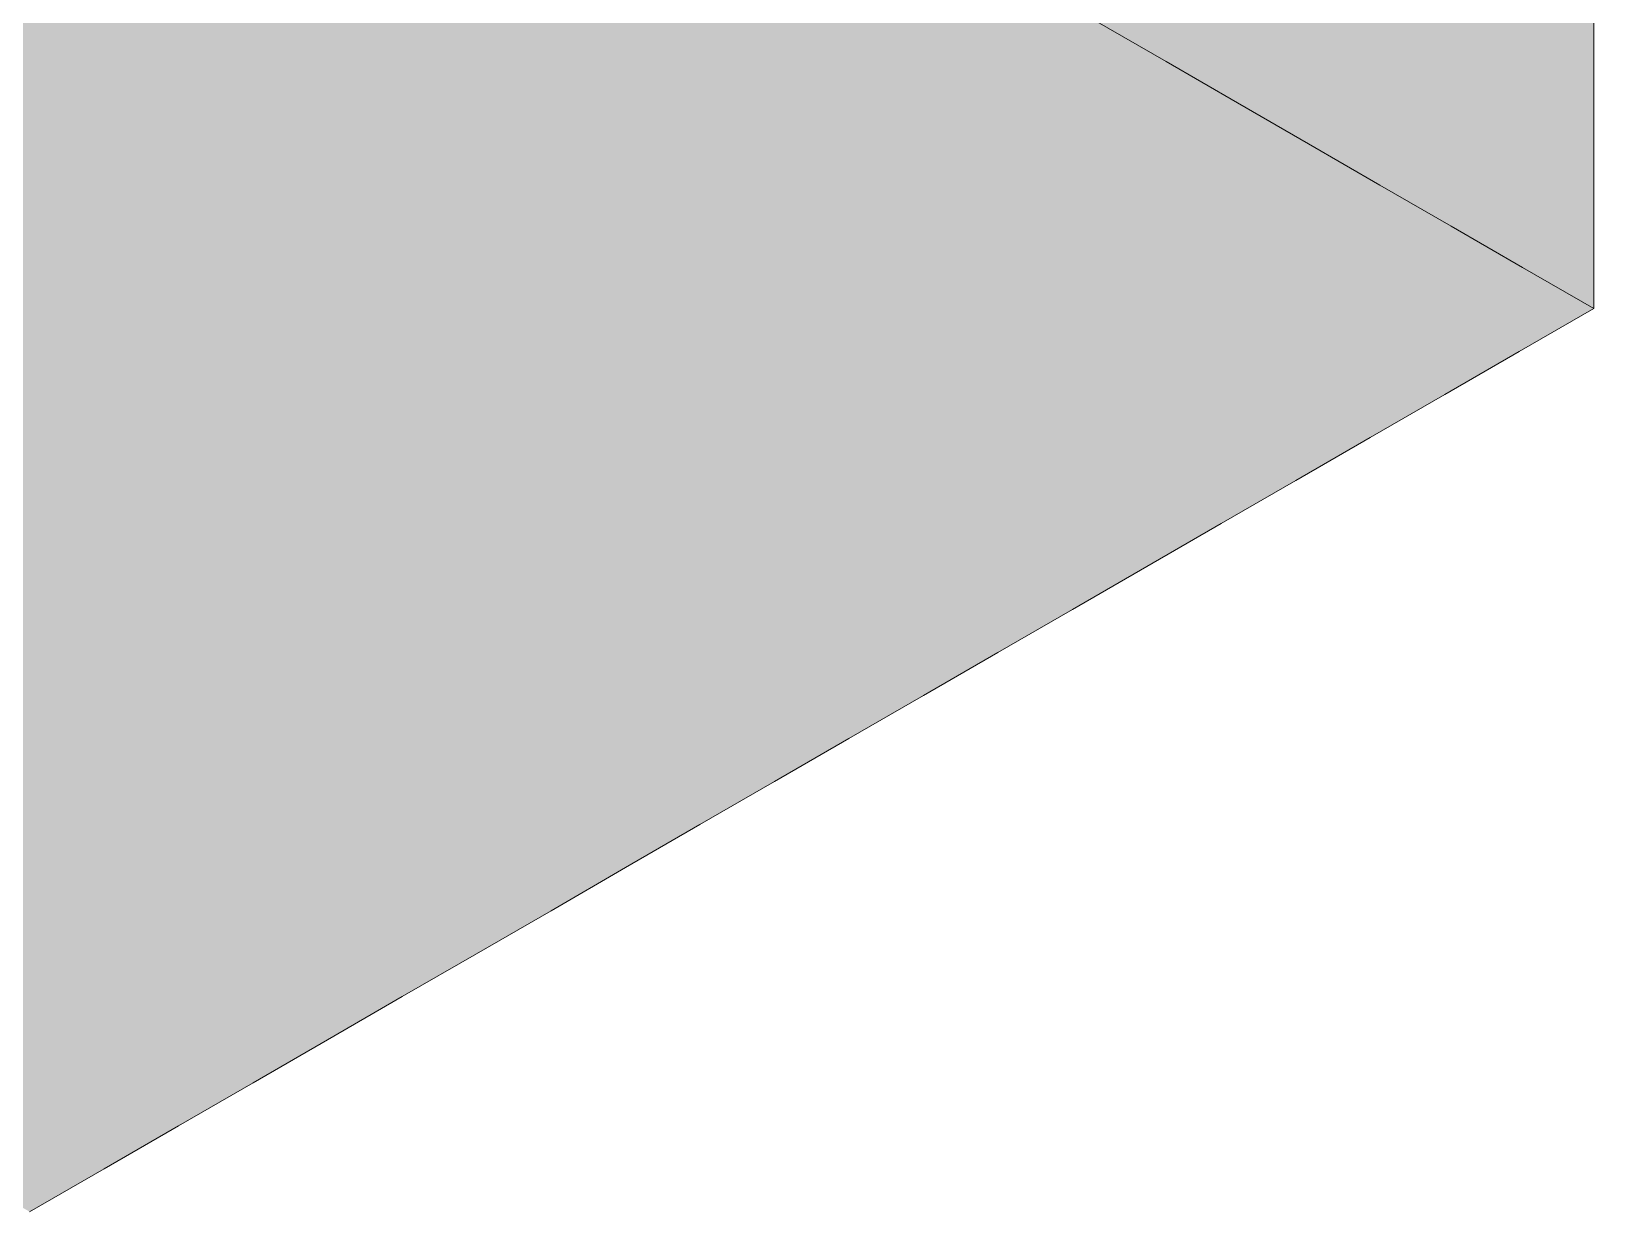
# Model space of a CAD drawing. Header units: metres. Extents: x 349122 to 349453, y 9281252 to 9281971.
# Drawn here: x 349264.7524 to 349265.0236, y 9281653.3213 to 9281653.5261 of the extents above; entities that cross this region are included whole.
import ezdxf

# ---------------------------------------------------------------- set-up
doc = ezdxf.new("R2010")
doc.units = ezdxf.units.M
doc.header["$LTSCALE"] = 0.25
doc.layers.add('ISO-3D', color=7, linetype='CONTINUOUS', lineweight=13)
doc.layers.add('ISO-3D-ARISTAS', color=250, linetype='CONTINUOUS', lineweight=13)

msp = doc.modelspace()

# ---------------------------------------------------------------- linework, layer by layer
at = {"layer": 'ISO-3D', "true_color": 0x8e8d88}
for points in [[(349264.93315, 9281653.5282), (349264.92022, 9281653.52073), (349264.93315, 9281653.54283), (349264.92022, 9281653.53537)], [(349264.959, 9281653.52849), (349264.94608, 9281653.52102), (349264.959, 9281653.54312), (349264.94608, 9281653.53566)], [(349264.98486, 9281653.52878), (349264.97193, 9281653.52132), (349264.98486, 9281653.54341), (349264.97193, 9281653.53595)], [(349265.01071, 9281653.52907), (349264.99778, 9281653.52161), (349265.01071, 9281653.54371), (349264.99778, 9281653.53624)], [(349264.77803, 9281653.52644), (349264.7651, 9281653.51898), (349264.77803, 9281653.54107), (349264.7651, 9281653.53361)], [(349264.80388, 9281653.52673), (349264.79095, 9281653.51927), (349264.80388, 9281653.54137), (349264.79095, 9281653.5339)], [(349264.82973, 9281653.52702), (349264.81681, 9281653.51956), (349264.82973, 9281653.54166), (349264.81681, 9281653.5342)], [(349264.85559, 9281653.52732), (349264.84266, 9281653.51985), (349264.85559, 9281653.54195), (349264.84266, 9281653.53449)], [(349264.88144, 9281653.52761), (349264.86851, 9281653.52015), (349264.88144, 9281653.54224), (349264.86851, 9281653.53478)], [(349264.9073, 9281653.5279), (349264.89437, 9281653.52044), (349264.9073, 9281653.54254), (349264.89437, 9281653.53507)], [(349264.84266, 9281653.51985), (349264.82973, 9281653.51239), (349264.84266, 9281653.53449), (349264.82973, 9281653.52702)], [(349264.86851, 9281653.52015), (349264.85559, 9281653.51268), (349264.86851, 9281653.53478), (349264.85559, 9281653.52732)], [(349264.89437, 9281653.52044), (349264.88144, 9281653.51298), (349264.89437, 9281653.53507), (349264.88144, 9281653.52761)], [(349264.92022, 9281653.52073), (349264.9073, 9281653.51327), (349264.92022, 9281653.53537), (349264.9073, 9281653.5279)], [(349264.94608, 9281653.52102), (349264.93315, 9281653.51356), (349264.94608, 9281653.53566), (349264.93315, 9281653.5282)], [(349264.97193, 9281653.52132), (349264.959, 9281653.51385), (349264.97193, 9281653.53595), (349264.959, 9281653.52849)], [(349264.99778, 9281653.52161), (349264.98486, 9281653.51415), (349264.99778, 9281653.53624), (349264.98486, 9281653.52878)], [(349265.02364, 9281653.5219), (349265.01071, 9281653.51444), (349265.02364, 9281653.53654), (349265.01071, 9281653.52907)], [(349264.7651, 9281653.51898), (349264.75217, 9281653.51151), (349264.7651, 9281653.53361), (349264.75217, 9281653.52615)], [(349264.79095, 9281653.51927), (349264.77803, 9281653.5118), (349264.79095, 9281653.5339), (349264.77803, 9281653.52644)], [(349264.81681, 9281653.51956), (349264.80388, 9281653.5121), (349264.81681, 9281653.5342), (349264.80388, 9281653.52673)], [(349265.01071, 9281653.51444), (349264.99778, 9281653.50698), (349265.01071, 9281653.52907), (349264.99778, 9281653.52161)], [(349264.77803, 9281653.5118), (349264.7651, 9281653.50434), (349264.77803, 9281653.52644), (349264.7651, 9281653.51898)], [(349264.80388, 9281653.5121), (349264.79095, 9281653.50463), (349264.80388, 9281653.52673), (349264.79095, 9281653.51927)], [(349264.82973, 9281653.51239), (349264.81681, 9281653.50493), (349264.82973, 9281653.52702), (349264.81681, 9281653.51956)], [(349264.85559, 9281653.51268), (349264.84266, 9281653.50522), (349264.85559, 9281653.52732), (349264.84266, 9281653.51985)], [(349264.88144, 9281653.51298), (349264.86851, 9281653.50551), (349264.88144, 9281653.52761), (349264.86851, 9281653.52015)], [(349264.9073, 9281653.51327), (349264.89437, 9281653.5058), (349264.9073, 9281653.5279), (349264.89437, 9281653.52044)], [(349264.93315, 9281653.51356), (349264.92022, 9281653.5061), (349264.93315, 9281653.5282), (349264.92022, 9281653.52073)], [(349264.959, 9281653.51385), (349264.94608, 9281653.50639), (349264.959, 9281653.52849), (349264.94608, 9281653.52102)], [(349264.98486, 9281653.51415), (349264.97193, 9281653.50668), (349264.98486, 9281653.52878), (349264.97193, 9281653.52132)], [(349264.94608, 9281653.50639), (349264.93315, 9281653.49893), (349264.94608, 9281653.52102), (349264.93315, 9281653.51356)], [(349264.97193, 9281653.50668), (349264.959, 9281653.49922), (349264.97193, 9281653.52132), (349264.959, 9281653.51385)], [(349264.99778, 9281653.50698), (349264.98486, 9281653.49951), (349264.99778, 9281653.52161), (349264.98486, 9281653.51415)], [(349265.02364, 9281653.50727), (349265.01071, 9281653.4998), (349265.02364, 9281653.5219), (349265.01071, 9281653.51444)], [(349264.7651, 9281653.50434), (349264.75217, 9281653.49688), (349264.7651, 9281653.51898), (349264.75217, 9281653.51151)], [(349264.79095, 9281653.50463), (349264.77803, 9281653.49717), (349264.79095, 9281653.51927), (349264.77803, 9281653.5118)], [(349264.81681, 9281653.50493), (349264.80388, 9281653.49746), (349264.81681, 9281653.51956), (349264.80388, 9281653.5121)], [(349264.84266, 9281653.50522), (349264.82973, 9281653.49776), (349264.84266, 9281653.51985), (349264.82973, 9281653.51239)], [(349264.86851, 9281653.50551), (349264.85559, 9281653.49805), (349264.86851, 9281653.52015), (349264.85559, 9281653.51268)], [(349264.89437, 9281653.5058), (349264.88144, 9281653.49834), (349264.89437, 9281653.52044), (349264.88144, 9281653.51298)], [(349264.92022, 9281653.5061), (349264.9073, 9281653.49863), (349264.92022, 9281653.52073), (349264.9073, 9281653.51327)], [(349264.88144, 9281653.49834), (349264.86851, 9281653.49088), (349264.88144, 9281653.51298), (349264.86851, 9281653.50551)], [(349264.9073, 9281653.49863), (349264.89437, 9281653.49117), (349264.9073, 9281653.51327), (349264.89437, 9281653.5058)], [(349264.93315, 9281653.49893), (349264.92022, 9281653.49146), (349264.93315, 9281653.51356), (349264.92022, 9281653.5061)], [(349264.959, 9281653.49922), (349264.94608, 9281653.49176), (349264.959, 9281653.51385), (349264.94608, 9281653.50639)], [(349264.98486, 9281653.49951), (349264.97193, 9281653.49205), (349264.98486, 9281653.51415), (349264.97193, 9281653.50668)], [(349265.01071, 9281653.4998), (349264.99778, 9281653.49234), (349265.01071, 9281653.51444), (349264.99778, 9281653.50698)], [(349264.77803, 9281653.49717), (349264.7651, 9281653.48971), (349264.77803, 9281653.5118), (349264.7651, 9281653.50434)], [(349264.80388, 9281653.49746), (349264.79095, 9281653.49), (349264.80388, 9281653.5121), (349264.79095, 9281653.50463)], [(349264.82973, 9281653.49776), (349264.81681, 9281653.49029), (349264.82973, 9281653.51239), (349264.81681, 9281653.50493)], [(349264.85559, 9281653.49805), (349264.84266, 9281653.49059), (349264.85559, 9281653.51268), (349264.84266, 9281653.50522)], [(349264.79095, 9281653.49), (349264.77803, 9281653.48254), (349264.79095, 9281653.50463), (349264.77803, 9281653.49717)], [(349264.81681, 9281653.49029), (349264.80388, 9281653.48283), (349264.81681, 9281653.50493), (349264.80388, 9281653.49746)], [(349264.84266, 9281653.49059), (349264.82973, 9281653.48312), (349264.84266, 9281653.50522), (349264.82973, 9281653.49776)], [(349264.86851, 9281653.49088), (349264.85559, 9281653.48341), (349264.86851, 9281653.50551), (349264.85559, 9281653.49805)], [(349264.89437, 9281653.49117), (349264.88144, 9281653.48371), (349264.89437, 9281653.5058), (349264.88144, 9281653.49834)], [(349264.92022, 9281653.49146), (349264.9073, 9281653.484), (349264.92022, 9281653.5061), (349264.9073, 9281653.49863)], [(349264.94608, 9281653.49176), (349264.93315, 9281653.48429), (349264.94608, 9281653.50639), (349264.93315, 9281653.49893)], [(349264.97193, 9281653.49205), (349264.959, 9281653.48459), (349264.97193, 9281653.50668), (349264.959, 9281653.49922)], [(349264.99778, 9281653.49234), (349264.98486, 9281653.48488), (349264.99778, 9281653.50698), (349264.98486, 9281653.49951)], [(349265.02364, 9281653.49263), (349265.01071, 9281653.48517), (349265.02364, 9281653.50727), (349265.01071, 9281653.4998)], [(349264.7651, 9281653.48971), (349264.75217, 9281653.48224), (349264.7651, 9281653.50434), (349264.75217, 9281653.49688)], [(349264.959, 9281653.48459), (349264.94608, 9281653.47712), (349264.959, 9281653.49922), (349264.94608, 9281653.49176)], [(349264.98486, 9281653.48488), (349264.97193, 9281653.47741), (349264.98486, 9281653.49951), (349264.97193, 9281653.49205)], [(349265.01071, 9281653.48517), (349264.99778, 9281653.47771), (349265.01071, 9281653.4998), (349264.99778, 9281653.49234)], [(349264.77803, 9281653.48254), (349264.7651, 9281653.47507), (349264.77803, 9281653.49717), (349264.7651, 9281653.48971)], [(349264.80388, 9281653.48283), (349264.79095, 9281653.47537), (349264.80388, 9281653.49746), (349264.79095, 9281653.49)], [(349264.82973, 9281653.48312), (349264.81681, 9281653.47566), (349264.82973, 9281653.49776), (349264.81681, 9281653.49029)], [(349264.85559, 9281653.48341), (349264.84266, 9281653.47595), (349264.85559, 9281653.49805), (349264.84266, 9281653.49059)], [(349264.88144, 9281653.48371), (349264.86851, 9281653.47624), (349264.88144, 9281653.49834), (349264.86851, 9281653.49088)], [(349264.9073, 9281653.484), (349264.89437, 9281653.47654), (349264.9073, 9281653.49863), (349264.89437, 9281653.49117)], [(349264.93315, 9281653.48429), (349264.92022, 9281653.47683), (349264.93315, 9281653.49893), (349264.92022, 9281653.49146)], [(349264.89437, 9281653.47654), (349264.88144, 9281653.46907), (349264.89437, 9281653.49117), (349264.88144, 9281653.48371)], [(349264.92022, 9281653.47683), (349264.9073, 9281653.46937), (349264.92022, 9281653.49146), (349264.9073, 9281653.484)], [(349264.94608, 9281653.47712), (349264.93315, 9281653.46966), (349264.94608, 9281653.49176), (349264.93315, 9281653.48429)], [(349264.97193, 9281653.47741), (349264.959, 9281653.46995), (349264.97193, 9281653.49205), (349264.959, 9281653.48459)], [(349264.99778, 9281653.47771), (349264.98486, 9281653.47024), (349264.99778, 9281653.49234), (349264.98486, 9281653.48488)], [(349265.02364, 9281653.478), (349265.01071, 9281653.47054), (349265.02364, 9281653.49263), (349265.01071, 9281653.48517)], [(349264.7651, 9281653.47507), (349264.75217, 9281653.46761), (349264.7651, 9281653.48971), (349264.75217, 9281653.48224)], [(349264.79095, 9281653.47537), (349264.77803, 9281653.4679), (349264.79095, 9281653.49), (349264.77803, 9281653.48254)], [(349264.81681, 9281653.47566), (349264.80388, 9281653.4682), (349264.81681, 9281653.49029), (349264.80388, 9281653.48283)], [(349264.84266, 9281653.47595), (349264.82973, 9281653.46849), (349264.84266, 9281653.49059), (349264.82973, 9281653.48312)], [(349264.86851, 9281653.47624), (349264.85559, 9281653.46878), (349264.86851, 9281653.49088), (349264.85559, 9281653.48341)], [(349264.82973, 9281653.46849), (349264.81681, 9281653.46102), (349264.82973, 9281653.48312), (349264.81681, 9281653.47566)], [(349264.85559, 9281653.46878), (349264.84266, 9281653.46132), (349264.85559, 9281653.48341), (349264.84266, 9281653.47595)], [(349264.88144, 9281653.46907), (349264.86851, 9281653.46161), (349264.88144, 9281653.48371), (349264.86851, 9281653.47624)], [(349264.9073, 9281653.46937), (349264.89437, 9281653.4619), (349264.9073, 9281653.484), (349264.89437, 9281653.47654)], [(349264.93315, 9281653.46966), (349264.92022, 9281653.4622), (349264.93315, 9281653.48429), (349264.92022, 9281653.47683)], [(349264.959, 9281653.46995), (349264.94608, 9281653.46249), (349264.959, 9281653.48459), (349264.94608, 9281653.47712)], [(349264.98486, 9281653.47024), (349264.97193, 9281653.46278), (349264.98486, 9281653.48488), (349264.97193, 9281653.47741)], [(349265.01071, 9281653.47054), (349264.99778, 9281653.46307), (349265.01071, 9281653.48517), (349264.99778, 9281653.47771)], [(349264.77803, 9281653.4679), (349264.7651, 9281653.46044), (349264.77803, 9281653.48254), (349264.7651, 9281653.47507)], [(349264.80388, 9281653.4682), (349264.79095, 9281653.46073), (349264.80388, 9281653.48283), (349264.79095, 9281653.47537)], [(349264.99778, 9281653.46307), (349264.98486, 9281653.45561), (349264.99778, 9281653.47771), (349264.98486, 9281653.47024)], [(349264.7651, 9281653.46044), (349264.75217, 9281653.45298), (349264.7651, 9281653.47507), (349264.75217, 9281653.46761)], [(349264.79095, 9281653.46073), (349264.77803, 9281653.45327), (349264.79095, 9281653.47537), (349264.77803, 9281653.4679)], [(349264.81681, 9281653.46102), (349264.80388, 9281653.45356), (349264.81681, 9281653.47566), (349264.80388, 9281653.4682)], [(349264.84266, 9281653.46132), (349264.82973, 9281653.45385), (349264.84266, 9281653.47595), (349264.82973, 9281653.46849)], [(349264.86851, 9281653.46161), (349264.85559, 9281653.45415), (349264.86851, 9281653.47624), (349264.85559, 9281653.46878)], [(349264.89437, 9281653.4619), (349264.88144, 9281653.45444), (349264.89437, 9281653.47654), (349264.88144, 9281653.46907)], [(349264.92022, 9281653.4622), (349264.9073, 9281653.45473), (349264.92022, 9281653.47683), (349264.9073, 9281653.46937)], [(349264.94608, 9281653.46249), (349264.93315, 9281653.45502), (349264.94608, 9281653.47712), (349264.93315, 9281653.46966)], [(349264.97193, 9281653.46278), (349264.959, 9281653.45532), (349264.97193, 9281653.47741), (349264.959, 9281653.46995)], [(349264.9073, 9281653.45473), (349264.89437, 9281653.44727), (349264.9073, 9281653.46937), (349264.89437, 9281653.4619)], [(349264.93315, 9281653.45502), (349264.92022, 9281653.44756), (349264.93315, 9281653.46966), (349264.92022, 9281653.4622)], [(349264.959, 9281653.45532), (349264.94608, 9281653.44785), (349264.959, 9281653.46995), (349264.94608, 9281653.46249)], [(349264.98486, 9281653.45561), (349264.97193, 9281653.44815), (349264.98486, 9281653.47024), (349264.97193, 9281653.46278)], [(349264.77803, 9281653.45327), (349264.7651, 9281653.4458), (349264.77803, 9281653.4679), (349264.7651, 9281653.46044)], [(349264.80388, 9281653.45356), (349264.79095, 9281653.4461), (349264.80388, 9281653.4682), (349264.79095, 9281653.46073)], [(349264.82973, 9281653.45385), (349264.81681, 9281653.44639), (349264.82973, 9281653.46849), (349264.81681, 9281653.46102)], [(349264.85559, 9281653.45415), (349264.84266, 9281653.44668), (349264.85559, 9281653.46878), (349264.84266, 9281653.46132)], [(349264.88144, 9281653.45444), (349264.86851, 9281653.44698), (349264.88144, 9281653.46907), (349264.86851, 9281653.46161)], [(349264.84266, 9281653.44668), (349264.82973, 9281653.43922), (349264.84266, 9281653.46132), (349264.82973, 9281653.45385)], [(349264.86851, 9281653.44698), (349264.85559, 9281653.43951), (349264.86851, 9281653.46161), (349264.85559, 9281653.45415)], [(349264.89437, 9281653.44727), (349264.88144, 9281653.4398), (349264.89437, 9281653.4619), (349264.88144, 9281653.45444)], [(349264.92022, 9281653.44756), (349264.9073, 9281653.4401), (349264.92022, 9281653.4622), (349264.9073, 9281653.45473)], [(349264.94608, 9281653.44785), (349264.93315, 9281653.44039), (349264.94608, 9281653.46249), (349264.93315, 9281653.45502)], [(349264.97193, 9281653.44815), (349264.959, 9281653.44068), (349264.97193, 9281653.46278), (349264.959, 9281653.45532)], [(349264.7651, 9281653.4458), (349264.75217, 9281653.43834), (349264.7651, 9281653.46044), (349264.75217, 9281653.45298)], [(349264.79095, 9281653.4461), (349264.77803, 9281653.43863), (349264.79095, 9281653.46073), (349264.77803, 9281653.45327)], [(349264.81681, 9281653.44639), (349264.80388, 9281653.43893), (349264.81681, 9281653.46102), (349264.80388, 9281653.45356)], [(349264.77803, 9281653.43863), (349264.7651, 9281653.43117), (349264.77803, 9281653.45327), (349264.7651, 9281653.4458)], [(349264.80388, 9281653.43893), (349264.79095, 9281653.43146), (349264.80388, 9281653.45356), (349264.79095, 9281653.4461)], [(349264.82973, 9281653.43922), (349264.81681, 9281653.43176), (349264.82973, 9281653.45385), (349264.81681, 9281653.44639)], [(349264.85559, 9281653.43951), (349264.84266, 9281653.43205), (349264.85559, 9281653.45415), (349264.84266, 9281653.44668)], [(349264.88144, 9281653.4398), (349264.86851, 9281653.43234), (349264.88144, 9281653.45444), (349264.86851, 9281653.44698)], [(349264.9073, 9281653.4401), (349264.89437, 9281653.43263), (349264.9073, 9281653.45473), (349264.89437, 9281653.44727)], [(349264.93315, 9281653.44039), (349264.92022, 9281653.43293), (349264.93315, 9281653.45502), (349264.92022, 9281653.44756)], [(349264.959, 9281653.44068), (349264.94608, 9281653.43322), (349264.959, 9281653.45532), (349264.94608, 9281653.44785)], [(349264.94608, 9281653.43322), (349264.93315, 9281653.42576), (349264.94608, 9281653.44785), (349264.93315, 9281653.44039)], [(349264.7651, 9281653.43117), (349264.75217, 9281653.42371), (349264.7651, 9281653.4458), (349264.75217, 9281653.43834)], [(349264.79095, 9281653.43146), (349264.77803, 9281653.424), (349264.79095, 9281653.4461), (349264.77803, 9281653.43863)], [(349264.81681, 9281653.43176), (349264.80388, 9281653.42429), (349264.81681, 9281653.44639), (349264.80388, 9281653.43893)], [(349264.84266, 9281653.43205), (349264.82973, 9281653.42459), (349264.84266, 9281653.44668), (349264.82973, 9281653.43922)], [(349264.86851, 9281653.43234), (349264.85559, 9281653.42488), (349264.86851, 9281653.44698), (349264.85559, 9281653.43951)], [(349264.89437, 9281653.43263), (349264.88144, 9281653.42517), (349264.89437, 9281653.44727), (349264.88144, 9281653.4398)], [(349264.92022, 9281653.43293), (349264.9073, 9281653.42546), (349264.92022, 9281653.44756), (349264.9073, 9281653.4401)], [(349264.85559, 9281653.42488), (349264.84266, 9281653.41741), (349264.85559, 9281653.43951), (349264.84266, 9281653.43205)], [(349264.88144, 9281653.42517), (349264.86851, 9281653.41771), (349264.88144, 9281653.4398), (349264.86851, 9281653.43234)], [(349264.9073, 9281653.42546), (349264.89437, 9281653.418), (349264.9073, 9281653.4401), (349264.89437, 9281653.43263)], [(349264.93315, 9281653.42576), (349264.92022, 9281653.41829), (349264.93315, 9281653.44039), (349264.92022, 9281653.43293)], [(349264.77803, 9281653.424), (349264.7651, 9281653.41654), (349264.77803, 9281653.43863), (349264.7651, 9281653.43117)], [(349264.80388, 9281653.42429), (349264.79095, 9281653.41683), (349264.80388, 9281653.43893), (349264.79095, 9281653.43146)], [(349264.82973, 9281653.42459), (349264.81681, 9281653.41712), (349264.82973, 9281653.43922), (349264.81681, 9281653.43176)], [(349264.79095, 9281653.41683), (349264.77803, 9281653.40937), (349264.79095, 9281653.43146), (349264.77803, 9281653.424)], [(349264.81681, 9281653.41712), (349264.80388, 9281653.40966), (349264.81681, 9281653.43176), (349264.80388, 9281653.42429)], [(349264.84266, 9281653.41741), (349264.82973, 9281653.40995), (349264.84266, 9281653.43205), (349264.82973, 9281653.42459)], [(349264.86851, 9281653.41771), (349264.85559, 9281653.41024), (349264.86851, 9281653.43234), (349264.85559, 9281653.42488)], [(349264.89437, 9281653.418), (349264.88144, 9281653.41054), (349264.89437, 9281653.43263), (349264.88144, 9281653.42517)], [(349264.92022, 9281653.41829), (349264.9073, 9281653.41083), (349264.92022, 9281653.43293), (349264.9073, 9281653.42546)], [(349264.7651, 9281653.41654), (349264.75217, 9281653.40907), (349264.7651, 9281653.43117), (349264.75217, 9281653.42371)], [(349264.77803, 9281653.40937), (349264.7651, 9281653.4019), (349264.77803, 9281653.424), (349264.7651, 9281653.41654)], [(349264.80388, 9281653.40966), (349264.79095, 9281653.4022), (349264.80388, 9281653.42429), (349264.79095, 9281653.41683)], [(349264.82973, 9281653.40995), (349264.81681, 9281653.40249), (349264.82973, 9281653.42459), (349264.81681, 9281653.41712)], [(349264.85559, 9281653.41024), (349264.84266, 9281653.40278), (349264.85559, 9281653.42488), (349264.84266, 9281653.41741)], [(349264.88144, 9281653.41054), (349264.86851, 9281653.40307), (349264.88144, 9281653.42517), (349264.86851, 9281653.41771)], [(349264.9073, 9281653.41083), (349264.89437, 9281653.40337), (349264.9073, 9281653.42546), (349264.89437, 9281653.418)], [(349264.89437, 9281653.40337), (349264.88144, 9281653.3959), (349264.89437, 9281653.418), (349264.88144, 9281653.41054)], [(349264.7651, 9281653.4019), (349264.75217, 9281653.39444), (349264.7651, 9281653.41654), (349264.75217, 9281653.40907)], [(349264.79095, 9281653.4022), (349264.77803, 9281653.39473), (349264.79095, 9281653.41683), (349264.77803, 9281653.40937)], [(349264.81681, 9281653.40249), (349264.80388, 9281653.39502), (349264.81681, 9281653.41712), (349264.80388, 9281653.40966)], [(349264.84266, 9281653.40278), (349264.82973, 9281653.39532), (349264.84266, 9281653.41741), (349264.82973, 9281653.40995)], [(349264.86851, 9281653.40307), (349264.85559, 9281653.39561), (349264.86851, 9281653.41771), (349264.85559, 9281653.41024)], [(349264.82973, 9281653.39532), (349264.81681, 9281653.38785), (349264.82973, 9281653.40995), (349264.81681, 9281653.40249)], [(349264.85559, 9281653.39561), (349264.84266, 9281653.38815), (349264.85559, 9281653.41024), (349264.84266, 9281653.40278)], [(349264.88144, 9281653.3959), (349264.86851, 9281653.38844), (349264.88144, 9281653.41054), (349264.86851, 9281653.40307)], [(349264.77803, 9281653.39473), (349264.7651, 9281653.38727), (349264.77803, 9281653.40937), (349264.7651, 9281653.4019)], [(349264.80388, 9281653.39502), (349264.79095, 9281653.38756), (349264.80388, 9281653.40966), (349264.79095, 9281653.4022)], [(349264.7651, 9281653.38727), (349264.75217, 9281653.3798), (349264.7651, 9281653.4019), (349264.75217, 9281653.39444)], [(349264.79095, 9281653.38756), (349264.77803, 9281653.3801), (349264.79095, 9281653.4022), (349264.77803, 9281653.39473)], [(349264.81681, 9281653.38785), (349264.80388, 9281653.38039), (349264.81681, 9281653.40249), (349264.80388, 9281653.39502)], [(349264.84266, 9281653.38815), (349264.82973, 9281653.38068), (349264.84266, 9281653.40278), (349264.82973, 9281653.39532)], [(349264.86851, 9281653.38844), (349264.85559, 9281653.38098), (349264.86851, 9281653.40307), (349264.85559, 9281653.39561)], [(349264.77803, 9281653.3801), (349264.7651, 9281653.37263), (349264.77803, 9281653.39473), (349264.7651, 9281653.38727)], [(349264.80388, 9281653.38039), (349264.79095, 9281653.37293), (349264.80388, 9281653.39502), (349264.79095, 9281653.38756)], [(349264.82973, 9281653.38068), (349264.81681, 9281653.37322), (349264.82973, 9281653.39532), (349264.81681, 9281653.38785)], [(349264.85559, 9281653.38098), (349264.84266, 9281653.37351), (349264.85559, 9281653.39561), (349264.84266, 9281653.38815)], [(349264.84266, 9281653.37351), (349264.82973, 9281653.36605), (349264.84266, 9281653.38815), (349264.82973, 9281653.38068)], [(349264.7651, 9281653.37263), (349264.75217, 9281653.36517), (349264.7651, 9281653.38727), (349264.75217, 9281653.3798)], [(349264.79095, 9281653.37293), (349264.77803, 9281653.36546), (349264.79095, 9281653.38756), (349264.77803, 9281653.3801)], [(349264.81681, 9281653.37322), (349264.80388, 9281653.36576), (349264.81681, 9281653.38785), (349264.80388, 9281653.38039)], [(349264.77803, 9281653.36546), (349264.7651, 9281653.358), (349264.77803, 9281653.3801), (349264.7651, 9281653.37263)], [(349264.80388, 9281653.36576), (349264.79095, 9281653.35829), (349264.80388, 9281653.38039), (349264.79095, 9281653.37293)], [(349264.82973, 9281653.36605), (349264.81681, 9281653.35859), (349264.82973, 9281653.38068), (349264.81681, 9281653.37322)], [(349264.7651, 9281653.358), (349264.75217, 9281653.35054), (349264.7651, 9281653.37263), (349264.75217, 9281653.36517)], [(349264.79095, 9281653.35829), (349264.77803, 9281653.35083), (349264.79095, 9281653.37293), (349264.77803, 9281653.36546)], [(349264.81681, 9281653.35859), (349264.80388, 9281653.35112), (349264.81681, 9281653.37322), (349264.80388, 9281653.36576)], [(349264.77803, 9281653.35083), (349264.7651, 9281653.34337), (349264.77803, 9281653.36546), (349264.7651, 9281653.358)], [(349264.80388, 9281653.35112), (349264.79095, 9281653.34366), (349264.80388, 9281653.36576), (349264.79095, 9281653.35829)], [(349264.79095, 9281653.34366), (349264.77803, 9281653.3362), (349264.79095, 9281653.35829), (349264.77803, 9281653.35083)], [(349264.7651, 9281653.34337), (349264.75217, 9281653.3359), (349264.7651, 9281653.358), (349264.75217, 9281653.35054)], [(349264.77803, 9281653.3362), (349264.7651, 9281653.32873), (349264.77803, 9281653.35083), (349264.7651, 9281653.34337)], [(349264.7651, 9281653.32873), (349264.75217, 9281653.32127), (349264.7651, 9281653.34337), (349264.75217, 9281653.3359)]]:
    msp.add_solid(points, dxfattribs=at)
at = {"layer": 'ISO-3D', "true_color": 0x9e9d98}
for points in [[(349264.93704, 9281653.528), (349264.94941, 9281653.52086), (349264.93704, 9281653.54263), (349264.94941, 9281653.53549)], [(349264.96178, 9281653.52835), (349264.97415, 9281653.52121), (349264.96178, 9281653.54298), (349264.97415, 9281653.53584)], [(349264.98652, 9281653.5287), (349264.99889, 9281653.52155), (349264.98652, 9281653.54333), (349264.99889, 9281653.53619)], [(349265.01127, 9281653.52905), (349265.02364, 9281653.5219), (349265.01127, 9281653.54368), (349265.02364, 9281653.53654)], [(349264.94941, 9281653.52086), (349264.96178, 9281653.51371), (349264.94941, 9281653.53549), (349264.96178, 9281653.52835)], [(349264.97415, 9281653.52121), (349264.98652, 9281653.51406), (349264.97415, 9281653.53584), (349264.98652, 9281653.5287)], [(349264.99889, 9281653.52155), (349265.01127, 9281653.51441), (349264.99889, 9281653.53619), (349265.01127, 9281653.52905)], [(349265.01127, 9281653.51441), (349265.02364, 9281653.50727), (349265.01127, 9281653.52905), (349265.02364, 9281653.5219)], [(349264.96178, 9281653.51371), (349264.97415, 9281653.50657), (349264.96178, 9281653.52835), (349264.97415, 9281653.52121)], [(349264.98652, 9281653.51406), (349264.99889, 9281653.50692), (349264.98652, 9281653.5287), (349264.99889, 9281653.52155)], [(349264.97415, 9281653.50657), (349264.98652, 9281653.49943), (349264.97415, 9281653.52121), (349264.98652, 9281653.51406)], [(349264.99889, 9281653.50692), (349265.01127, 9281653.49978), (349264.99889, 9281653.52155), (349265.01127, 9281653.51441)], [(349264.98652, 9281653.49943), (349264.99889, 9281653.49229), (349264.98652, 9281653.51406), (349264.99889, 9281653.50692)], [(349265.01127, 9281653.49978), (349265.02364, 9281653.49263), (349265.01127, 9281653.51441), (349265.02364, 9281653.50727)], [(349264.99889, 9281653.49229), (349265.01127, 9281653.48514), (349264.99889, 9281653.50692), (349265.01127, 9281653.49978)], [(349265.01127, 9281653.48514), (349265.02364, 9281653.478), (349265.01127, 9281653.49978), (349265.02364, 9281653.49263)]]:
    msp.add_solid(points, dxfattribs=at)
at = {"layer": 'ISO-3D', "true_color": 0xb0aea8}
for points in [[(349264.7605, 9281653.54036), (349264.77287, 9281653.53322), (349264.74757, 9281653.5329), (349264.75994, 9281653.52576)], [(349264.7858, 9281653.54068), (349264.79817, 9281653.53354), (349264.77287, 9281653.53322), (349264.78524, 9281653.52608)], [(349264.87407, 9281653.5345), (349264.88644, 9281653.52736), (349264.86114, 9281653.52704), (349264.87351, 9281653.5199)], [(349264.89937, 9281653.53482), (349264.91174, 9281653.52768), (349264.88644, 9281653.52736), (349264.89881, 9281653.52022)], [(349264.92466, 9281653.53514), (349264.93704, 9281653.528), (349264.91174, 9281653.52768), (349264.92411, 9281653.52054)], [(349264.74757, 9281653.5329), (349264.75994, 9281653.52576), (349264.73465, 9281653.52544), (349264.74702, 9281653.51829)], [(349264.77287, 9281653.53322), (349264.78524, 9281653.52608), (349264.75994, 9281653.52576), (349264.77232, 9281653.51861)], [(349264.79817, 9281653.53354), (349264.81054, 9281653.5264), (349264.78524, 9281653.52608), (349264.79761, 9281653.51893)], [(349264.82347, 9281653.53386), (349264.83584, 9281653.52672), (349264.81054, 9281653.5264), (349264.82291, 9281653.51925)], [(349264.84877, 9281653.53418), (349264.86114, 9281653.52704), (349264.83584, 9281653.52672), (349264.84821, 9281653.51957)], [(349264.81054, 9281653.5264), (349264.82291, 9281653.51925), (349264.79761, 9281653.51893), (349264.80999, 9281653.51179)], [(349264.83584, 9281653.52672), (349264.84821, 9281653.51957), (349264.82291, 9281653.51925), (349264.83529, 9281653.51211)], [(349264.86114, 9281653.52704), (349264.87351, 9281653.5199), (349264.84821, 9281653.51957), (349264.86058, 9281653.51243)], [(349264.88644, 9281653.52736), (349264.89881, 9281653.52022), (349264.87351, 9281653.5199), (349264.88588, 9281653.51275)], [(349264.91174, 9281653.52768), (349264.92411, 9281653.52054), (349264.89881, 9281653.52022), (349264.91118, 9281653.51307)], [(349264.93704, 9281653.528), (349264.94941, 9281653.52086), (349264.92411, 9281653.52054), (349264.93648, 9281653.51339)], [(349264.75994, 9281653.52576), (349264.77232, 9281653.51861), (349264.74702, 9281653.51829), (349264.75939, 9281653.51115)], [(349264.78524, 9281653.52608), (349264.79761, 9281653.51893), (349264.77232, 9281653.51861), (349264.78469, 9281653.51147)], [(349264.74702, 9281653.51829), (349264.75939, 9281653.51115), (349264.73409, 9281653.51083), (349264.74646, 9281653.50369)], [(349264.77232, 9281653.51861), (349264.78469, 9281653.51147), (349264.75939, 9281653.51115), (349264.77176, 9281653.50401)], [(349264.79761, 9281653.51893), (349264.80999, 9281653.51179), (349264.78469, 9281653.51147), (349264.79706, 9281653.50433)], [(349264.82291, 9281653.51925), (349264.83529, 9281653.51211), (349264.80999, 9281653.51179), (349264.82236, 9281653.50465)], [(349264.84821, 9281653.51957), (349264.86058, 9281653.51243), (349264.83529, 9281653.51211), (349264.84766, 9281653.50497)], [(349264.87351, 9281653.5199), (349264.88588, 9281653.51275), (349264.86058, 9281653.51243), (349264.87296, 9281653.50529)], [(349264.89881, 9281653.52022), (349264.91118, 9281653.51307), (349264.88588, 9281653.51275), (349264.89825, 9281653.50561)], [(349264.92411, 9281653.52054), (349264.93648, 9281653.51339), (349264.91118, 9281653.51307), (349264.92355, 9281653.50593)], [(349264.94941, 9281653.52086), (349264.96178, 9281653.51371), (349264.93648, 9281653.51339), (349264.94885, 9281653.50625)], [(349264.88588, 9281653.51275), (349264.89825, 9281653.50561), (349264.87296, 9281653.50529), (349264.88533, 9281653.49815)], [(349264.91118, 9281653.51307), (349264.92355, 9281653.50593), (349264.89825, 9281653.50561), (349264.91063, 9281653.49847)], [(349264.93648, 9281653.51339), (349264.94885, 9281653.50625), (349264.92355, 9281653.50593), (349264.93593, 9281653.49879)], [(349264.96178, 9281653.51371), (349264.97415, 9281653.50657), (349264.94885, 9281653.50625), (349264.96122, 9281653.49911)], [(349264.75939, 9281653.51115), (349264.77176, 9281653.50401), (349264.74646, 9281653.50369), (349264.75883, 9281653.49654)], [(349264.78469, 9281653.51147), (349264.79706, 9281653.50433), (349264.77176, 9281653.50401), (349264.78413, 9281653.49686)], [(349264.80999, 9281653.51179), (349264.82236, 9281653.50465), (349264.79706, 9281653.50433), (349264.80943, 9281653.49718)], [(349264.83529, 9281653.51211), (349264.84766, 9281653.50497), (349264.82236, 9281653.50465), (349264.83473, 9281653.49751)], [(349264.86058, 9281653.51243), (349264.87296, 9281653.50529), (349264.84766, 9281653.50497), (349264.86003, 9281653.49783)], [(349264.82236, 9281653.50465), (349264.83473, 9281653.49751), (349264.80943, 9281653.49718), (349264.8218, 9281653.49004)], [(349264.84766, 9281653.50497), (349264.86003, 9281653.49783), (349264.83473, 9281653.49751), (349264.8471, 9281653.49036)], [(349264.87296, 9281653.50529), (349264.88533, 9281653.49815), (349264.86003, 9281653.49783), (349264.8724, 9281653.49068)], [(349264.89825, 9281653.50561), (349264.91063, 9281653.49847), (349264.88533, 9281653.49815), (349264.8977, 9281653.491)], [(349264.92355, 9281653.50593), (349264.93593, 9281653.49879), (349264.91063, 9281653.49847), (349264.923, 9281653.49132)], [(349264.94885, 9281653.50625), (349264.96122, 9281653.49911), (349264.93593, 9281653.49879), (349264.9483, 9281653.49164)], [(349264.97415, 9281653.50657), (349264.98652, 9281653.49943), (349264.96122, 9281653.49911), (349264.9736, 9281653.49197)], [(349264.74646, 9281653.50369), (349264.75883, 9281653.49654), (349264.73353, 9281653.49622), (349264.74591, 9281653.48908)], [(349264.77176, 9281653.50401), (349264.78413, 9281653.49686), (349264.75883, 9281653.49654), (349264.77121, 9281653.4894)], [(349264.79706, 9281653.50433), (349264.80943, 9281653.49718), (349264.78413, 9281653.49686), (349264.7965, 9281653.48972)], [(349264.98652, 9281653.49943), (349264.99889, 9281653.49229), (349264.9736, 9281653.49197), (349264.98597, 9281653.48482)], [(349264.75883, 9281653.49654), (349264.77121, 9281653.4894), (349264.74591, 9281653.48908), (349264.75828, 9281653.48194)], [(349264.78413, 9281653.49686), (349264.7965, 9281653.48972), (349264.77121, 9281653.4894), (349264.78358, 9281653.48226)], [(349264.80943, 9281653.49718), (349264.8218, 9281653.49004), (349264.7965, 9281653.48972), (349264.80888, 9281653.48258)], [(349264.83473, 9281653.49751), (349264.8471, 9281653.49036), (349264.8218, 9281653.49004), (349264.83417, 9281653.4829)], [(349264.86003, 9281653.49783), (349264.8724, 9281653.49068), (349264.8471, 9281653.49036), (349264.85947, 9281653.48322)], [(349264.88533, 9281653.49815), (349264.8977, 9281653.491), (349264.8724, 9281653.49068), (349264.88477, 9281653.48354)], [(349264.91063, 9281653.49847), (349264.923, 9281653.49132), (349264.8977, 9281653.491), (349264.91007, 9281653.48386)], [(349264.93593, 9281653.49879), (349264.9483, 9281653.49164), (349264.923, 9281653.49132), (349264.93537, 9281653.48418)], [(349264.96122, 9281653.49911), (349264.9736, 9281653.49197), (349264.9483, 9281653.49164), (349264.96067, 9281653.4845)], [(349264.923, 9281653.49132), (349264.93537, 9281653.48418), (349264.91007, 9281653.48386), (349264.92244, 9281653.47672)], [(349264.9483, 9281653.49164), (349264.96067, 9281653.4845), (349264.93537, 9281653.48418), (349264.94774, 9281653.47704)], [(349264.9736, 9281653.49197), (349264.98597, 9281653.48482), (349264.96067, 9281653.4845), (349264.97304, 9281653.47736)], [(349264.99889, 9281653.49229), (349265.01127, 9281653.48514), (349264.98597, 9281653.48482), (349264.99834, 9281653.47768)], [(349264.74591, 9281653.48908), (349264.75828, 9281653.48194), (349264.73298, 9281653.48162), (349264.74535, 9281653.47447)], [(349264.77121, 9281653.4894), (349264.78358, 9281653.48226), (349264.75828, 9281653.48194), (349264.77065, 9281653.47479)], [(349264.7965, 9281653.48972), (349264.80888, 9281653.48258), (349264.78358, 9281653.48226), (349264.79595, 9281653.47511)], [(349264.8218, 9281653.49004), (349264.83417, 9281653.4829), (349264.80888, 9281653.48258), (349264.82125, 9281653.47544)], [(349264.8471, 9281653.49036), (349264.85947, 9281653.48322), (349264.83417, 9281653.4829), (349264.84655, 9281653.47576)], [(349264.8724, 9281653.49068), (349264.88477, 9281653.48354), (349264.85947, 9281653.48322), (349264.87185, 9281653.47608)], [(349264.8977, 9281653.491), (349264.91007, 9281653.48386), (349264.88477, 9281653.48354), (349264.89714, 9281653.4764)], [(349264.85947, 9281653.48322), (349264.87185, 9281653.47608), (349264.84655, 9281653.47576), (349264.85892, 9281653.46861)], [(349264.88477, 9281653.48354), (349264.89714, 9281653.4764), (349264.87185, 9281653.47608), (349264.88422, 9281653.46893)], [(349264.91007, 9281653.48386), (349264.92244, 9281653.47672), (349264.89714, 9281653.4764), (349264.90952, 9281653.46925)], [(349264.93537, 9281653.48418), (349264.94774, 9281653.47704), (349264.92244, 9281653.47672), (349264.93481, 9281653.46957)], [(349264.96067, 9281653.4845), (349264.97304, 9281653.47736), (349264.94774, 9281653.47704), (349264.96011, 9281653.4699)], [(349264.98597, 9281653.48482), (349264.99834, 9281653.47768), (349264.97304, 9281653.47736), (349264.98541, 9281653.47022)], [(349265.01127, 9281653.48514), (349265.02364, 9281653.478), (349264.99834, 9281653.47768), (349265.01071, 9281653.47054)], [(349264.75828, 9281653.48194), (349264.77065, 9281653.47479), (349264.74535, 9281653.47447), (349264.75772, 9281653.46733)], [(349264.78358, 9281653.48226), (349264.79595, 9281653.47511), (349264.77065, 9281653.47479), (349264.78302, 9281653.46765)], [(349264.80888, 9281653.48258), (349264.82125, 9281653.47544), (349264.79595, 9281653.47511), (349264.80832, 9281653.46797)], [(349264.83417, 9281653.4829), (349264.84655, 9281653.47576), (349264.82125, 9281653.47544), (349264.83362, 9281653.46829)], [(349264.99834, 9281653.47768), (349265.01071, 9281653.47054), (349264.98541, 9281653.47022), (349264.99778, 9281653.46307)], [(349264.77065, 9281653.47479), (349264.78302, 9281653.46765), (349264.75772, 9281653.46733), (349264.77009, 9281653.46019)], [(349264.79595, 9281653.47511), (349264.80832, 9281653.46797), (349264.78302, 9281653.46765), (349264.79539, 9281653.46051)], [(349264.82125, 9281653.47544), (349264.83362, 9281653.46829), (349264.80832, 9281653.46797), (349264.82069, 9281653.46083)], [(349264.84655, 9281653.47576), (349264.85892, 9281653.46861), (349264.83362, 9281653.46829), (349264.84599, 9281653.46115)], [(349264.87185, 9281653.47608), (349264.88422, 9281653.46893), (349264.85892, 9281653.46861), (349264.87129, 9281653.46147)], [(349264.89714, 9281653.4764), (349264.90952, 9281653.46925), (349264.88422, 9281653.46893), (349264.89659, 9281653.46179)], [(349264.92244, 9281653.47672), (349264.93481, 9281653.46957), (349264.90952, 9281653.46925), (349264.92189, 9281653.46211)], [(349264.94774, 9281653.47704), (349264.96011, 9281653.4699), (349264.93481, 9281653.46957), (349264.94719, 9281653.46243)], [(349264.97304, 9281653.47736), (349264.98541, 9281653.47022), (349264.96011, 9281653.4699), (349264.97249, 9281653.46275)], [(349264.74535, 9281653.47447), (349264.75772, 9281653.46733), (349264.73242, 9281653.46701), (349264.7448, 9281653.45987)], [(349264.93481, 9281653.46957), (349264.94719, 9281653.46243), (349264.92189, 9281653.46211), (349264.93426, 9281653.45497)], [(349264.96011, 9281653.4699), (349264.97249, 9281653.46275), (349264.94719, 9281653.46243), (349264.95956, 9281653.45529)], [(349264.98541, 9281653.47022), (349264.99778, 9281653.46307), (349264.97249, 9281653.46275), (349264.98486, 9281653.45561)], [(349264.75772, 9281653.46733), (349264.77009, 9281653.46019), (349264.7448, 9281653.45987), (349264.75717, 9281653.45272)], [(349264.78302, 9281653.46765), (349264.79539, 9281653.46051), (349264.77009, 9281653.46019), (349264.78247, 9281653.45305)], [(349264.80832, 9281653.46797), (349264.82069, 9281653.46083), (349264.79539, 9281653.46051), (349264.80777, 9281653.45337)], [(349264.83362, 9281653.46829), (349264.84599, 9281653.46115), (349264.82069, 9281653.46083), (349264.83306, 9281653.45369)], [(349264.85892, 9281653.46861), (349264.87129, 9281653.46147), (349264.84599, 9281653.46115), (349264.85836, 9281653.45401)], [(349264.88422, 9281653.46893), (349264.89659, 9281653.46179), (349264.87129, 9281653.46147), (349264.88366, 9281653.45433)], [(349264.90952, 9281653.46925), (349264.92189, 9281653.46211), (349264.89659, 9281653.46179), (349264.90896, 9281653.45465)], [(349264.87129, 9281653.46147), (349264.88366, 9281653.45433), (349264.85836, 9281653.45401), (349264.87073, 9281653.44686)], [(349264.89659, 9281653.46179), (349264.90896, 9281653.45465), (349264.88366, 9281653.45433), (349264.89603, 9281653.44718)], [(349264.92189, 9281653.46211), (349264.93426, 9281653.45497), (349264.90896, 9281653.45465), (349264.92133, 9281653.44751)], [(349264.94719, 9281653.46243), (349264.95956, 9281653.45529), (349264.93426, 9281653.45497), (349264.94663, 9281653.44783)], [(349264.97249, 9281653.46275), (349264.98486, 9281653.45561), (349264.95956, 9281653.45529), (349264.97193, 9281653.44815)], [(349264.7448, 9281653.45987), (349264.75717, 9281653.45272), (349264.73187, 9281653.4524), (349264.74424, 9281653.44526)], [(349264.77009, 9281653.46019), (349264.78247, 9281653.45305), (349264.75717, 9281653.45272), (349264.76954, 9281653.44558)], [(349264.79539, 9281653.46051), (349264.80777, 9281653.45337), (349264.78247, 9281653.45305), (349264.79484, 9281653.4459)], [(349264.82069, 9281653.46083), (349264.83306, 9281653.45369), (349264.80777, 9281653.45337), (349264.82014, 9281653.44622)], [(349264.84599, 9281653.46115), (349264.85836, 9281653.45401), (349264.83306, 9281653.45369), (349264.84544, 9281653.44654)], [(349264.80777, 9281653.45337), (349264.82014, 9281653.44622), (349264.79484, 9281653.4459), (349264.80721, 9281653.43876)], [(349264.83306, 9281653.45369), (349264.84544, 9281653.44654), (349264.82014, 9281653.44622), (349264.83251, 9281653.43908)], [(349264.85836, 9281653.45401), (349264.87073, 9281653.44686), (349264.84544, 9281653.44654), (349264.85781, 9281653.4394)], [(349264.88366, 9281653.45433), (349264.89603, 9281653.44718), (349264.87073, 9281653.44686), (349264.88311, 9281653.43972)], [(349264.90896, 9281653.45465), (349264.92133, 9281653.44751), (349264.89603, 9281653.44718), (349264.90841, 9281653.44004)], [(349264.93426, 9281653.45497), (349264.94663, 9281653.44783), (349264.92133, 9281653.44751), (349264.9337, 9281653.44036)], [(349264.95956, 9281653.45529), (349264.97193, 9281653.44815), (349264.94663, 9281653.44783), (349264.959, 9281653.44068)], [(349264.75717, 9281653.45272), (349264.76954, 9281653.44558), (349264.74424, 9281653.44526), (349264.75661, 9281653.43812)], [(349264.78247, 9281653.45305), (349264.79484, 9281653.4459), (349264.76954, 9281653.44558), (349264.78191, 9281653.43844)], [(349264.94663, 9281653.44783), (349264.959, 9281653.44068), (349264.9337, 9281653.44036), (349264.94608, 9281653.43322)], [(349264.74424, 9281653.44526), (349264.75661, 9281653.43812), (349264.73131, 9281653.4378), (349264.74369, 9281653.43066)], [(349264.76954, 9281653.44558), (349264.78191, 9281653.43844), (349264.75661, 9281653.43812), (349264.76898, 9281653.43098)], [(349264.79484, 9281653.4459), (349264.80721, 9281653.43876), (349264.78191, 9281653.43844), (349264.79428, 9281653.4313)], [(349264.82014, 9281653.44622), (349264.83251, 9281653.43908), (349264.80721, 9281653.43876), (349264.81958, 9281653.43162)], [(349264.84544, 9281653.44654), (349264.85781, 9281653.4394), (349264.83251, 9281653.43908), (349264.84488, 9281653.43194)], [(349264.87073, 9281653.44686), (349264.88311, 9281653.43972), (349264.85781, 9281653.4394), (349264.87018, 9281653.43226)], [(349264.89603, 9281653.44718), (349264.90841, 9281653.44004), (349264.88311, 9281653.43972), (349264.89548, 9281653.43258)], [(349264.92133, 9281653.44751), (349264.9337, 9281653.44036), (349264.90841, 9281653.44004), (349264.92078, 9281653.4329)], [(349264.88311, 9281653.43972), (349264.89548, 9281653.43258), (349264.87018, 9281653.43226), (349264.88255, 9281653.42511)], [(349264.90841, 9281653.44004), (349264.92078, 9281653.4329), (349264.89548, 9281653.43258), (349264.90785, 9281653.42544)], [(349264.9337, 9281653.44036), (349264.94608, 9281653.43322), (349264.92078, 9281653.4329), (349264.93315, 9281653.42576)], [(349264.75661, 9281653.43812), (349264.76898, 9281653.43098), (349264.74369, 9281653.43066), (349264.75606, 9281653.42351)], [(349264.78191, 9281653.43844), (349264.79428, 9281653.4313), (349264.76898, 9281653.43098), (349264.78136, 9281653.42383)], [(349264.80721, 9281653.43876), (349264.81958, 9281653.43162), (349264.79428, 9281653.4313), (349264.80666, 9281653.42415)], [(349264.83251, 9281653.43908), (349264.84488, 9281653.43194), (349264.81958, 9281653.43162), (349264.83195, 9281653.42447)], [(349264.85781, 9281653.4394), (349264.87018, 9281653.43226), (349264.84488, 9281653.43194), (349264.85725, 9281653.42479)], [(349264.81958, 9281653.43162), (349264.83195, 9281653.42447), (349264.80666, 9281653.42415), (349264.81903, 9281653.41701)], [(349264.84488, 9281653.43194), (349264.85725, 9281653.42479), (349264.83195, 9281653.42447), (349264.84433, 9281653.41733)], [(349264.87018, 9281653.43226), (349264.88255, 9281653.42511), (349264.85725, 9281653.42479), (349264.86962, 9281653.41765)], [(349264.89548, 9281653.43258), (349264.90785, 9281653.42544), (349264.88255, 9281653.42511), (349264.89492, 9281653.41797)], [(349264.92078, 9281653.4329), (349264.93315, 9281653.42576), (349264.90785, 9281653.42544), (349264.92022, 9281653.41829)], [(349264.74369, 9281653.43066), (349264.75606, 9281653.42351), (349264.73076, 9281653.42319), (349264.74313, 9281653.41605)], [(349264.76898, 9281653.43098), (349264.78136, 9281653.42383), (349264.75606, 9281653.42351), (349264.76843, 9281653.41637)], [(349264.79428, 9281653.4313), (349264.80666, 9281653.42415), (349264.78136, 9281653.42383), (349264.79373, 9281653.41669)], [(349264.75606, 9281653.42351), (349264.76843, 9281653.41637), (349264.74313, 9281653.41605), (349264.7555, 9281653.40891)], [(349264.78136, 9281653.42383), (349264.79373, 9281653.41669), (349264.76843, 9281653.41637), (349264.7808, 9281653.40923)], [(349264.80666, 9281653.42415), (349264.81903, 9281653.41701), (349264.79373, 9281653.41669), (349264.8061, 9281653.40955)], [(349264.83195, 9281653.42447), (349264.84433, 9281653.41733), (349264.81903, 9281653.41701), (349264.8314, 9281653.40987)], [(349264.85725, 9281653.42479), (349264.86962, 9281653.41765), (349264.84433, 9281653.41733), (349264.8567, 9281653.41019)], [(349264.88255, 9281653.42511), (349264.89492, 9281653.41797), (349264.86962, 9281653.41765), (349264.882, 9281653.41051)], [(349264.90785, 9281653.42544), (349264.92022, 9281653.41829), (349264.89492, 9281653.41797), (349264.9073, 9281653.41083)], [(349264.89492, 9281653.41797), (349264.9073, 9281653.41083), (349264.882, 9281653.41051), (349264.89437, 9281653.40337)], [(349264.74313, 9281653.41605), (349264.7555, 9281653.40891), (349264.7302, 9281653.40859), (349264.74258, 9281653.40144)], [(349264.76843, 9281653.41637), (349264.7808, 9281653.40923), (349264.7555, 9281653.40891), (349264.76787, 9281653.40176)], [(349264.79373, 9281653.41669), (349264.8061, 9281653.40955), (349264.7808, 9281653.40923), (349264.79317, 9281653.40208)], [(349264.81903, 9281653.41701), (349264.8314, 9281653.40987), (349264.8061, 9281653.40955), (349264.81847, 9281653.4024)], [(349264.84433, 9281653.41733), (349264.8567, 9281653.41019), (349264.8314, 9281653.40987), (349264.84377, 9281653.40272)], [(349264.86962, 9281653.41765), (349264.882, 9281653.41051), (349264.8567, 9281653.41019), (349264.86907, 9281653.40305)], [(349264.8314, 9281653.40987), (349264.84377, 9281653.40272), (349264.81847, 9281653.4024), (349264.83084, 9281653.39526)], [(349264.8567, 9281653.41019), (349264.86907, 9281653.40305), (349264.84377, 9281653.40272), (349264.85614, 9281653.39558)], [(349264.882, 9281653.41051), (349264.89437, 9281653.40337), (349264.86907, 9281653.40305), (349264.88144, 9281653.3959)], [(349264.7555, 9281653.40891), (349264.76787, 9281653.40176), (349264.74258, 9281653.40144), (349264.75495, 9281653.3943)], [(349264.7808, 9281653.40923), (349264.79317, 9281653.40208), (349264.76787, 9281653.40176), (349264.78025, 9281653.39462)], [(349264.8061, 9281653.40955), (349264.81847, 9281653.4024), (349264.79317, 9281653.40208), (349264.80554, 9281653.39494)], [(349264.76787, 9281653.40176), (349264.78025, 9281653.39462), (349264.75495, 9281653.3943), (349264.76732, 9281653.38716)], [(349264.79317, 9281653.40208), (349264.80554, 9281653.39494), (349264.78025, 9281653.39462), (349264.79262, 9281653.38748)], [(349264.81847, 9281653.4024), (349264.83084, 9281653.39526), (349264.80554, 9281653.39494), (349264.81792, 9281653.3878)], [(349264.84377, 9281653.40272), (349264.85614, 9281653.39558), (349264.83084, 9281653.39526), (349264.84322, 9281653.38812)], [(349264.86907, 9281653.40305), (349264.88144, 9281653.3959), (349264.85614, 9281653.39558), (349264.86851, 9281653.38844)], [(349264.74258, 9281653.40144), (349264.75495, 9281653.3943), (349264.72965, 9281653.39398), (349264.74202, 9281653.38684)], [(349264.75495, 9281653.3943), (349264.76732, 9281653.38716), (349264.74202, 9281653.38684), (349264.75439, 9281653.37969)], [(349264.78025, 9281653.39462), (349264.79262, 9281653.38748), (349264.76732, 9281653.38716), (349264.77969, 9281653.38001)], [(349264.80554, 9281653.39494), (349264.81792, 9281653.3878), (349264.79262, 9281653.38748), (349264.80499, 9281653.38033)], [(349264.83084, 9281653.39526), (349264.84322, 9281653.38812), (349264.81792, 9281653.3878), (349264.83029, 9281653.38066)], [(349264.85614, 9281653.39558), (349264.86851, 9281653.38844), (349264.84322, 9281653.38812), (349264.85559, 9281653.38098)], [(349264.84322, 9281653.38812), (349264.85559, 9281653.38098), (349264.83029, 9281653.38066), (349264.84266, 9281653.37351)], [(349264.74202, 9281653.38684), (349264.75439, 9281653.37969), (349264.72909, 9281653.37937), (349264.74146, 9281653.37223)], [(349264.76732, 9281653.38716), (349264.77969, 9281653.38001), (349264.75439, 9281653.37969), (349264.76676, 9281653.37255)], [(349264.79262, 9281653.38748), (349264.80499, 9281653.38033), (349264.77969, 9281653.38001), (349264.79206, 9281653.37287)], [(349264.81792, 9281653.3878), (349264.83029, 9281653.38066), (349264.80499, 9281653.38033), (349264.81736, 9281653.37319)], [(349264.77969, 9281653.38001), (349264.79206, 9281653.37287), (349264.76676, 9281653.37255), (349264.77914, 9281653.36541)], [(349264.80499, 9281653.38033), (349264.81736, 9281653.37319), (349264.79206, 9281653.37287), (349264.80443, 9281653.36573)], [(349264.83029, 9281653.38066), (349264.84266, 9281653.37351), (349264.81736, 9281653.37319), (349264.82973, 9281653.36605)], [(349264.75439, 9281653.37969), (349264.76676, 9281653.37255), (349264.74146, 9281653.37223), (349264.75384, 9281653.36509)], [(349264.74146, 9281653.37223), (349264.75384, 9281653.36509), (349264.72854, 9281653.36477), (349264.74091, 9281653.35762)], [(349264.76676, 9281653.37255), (349264.77914, 9281653.36541), (349264.75384, 9281653.36509), (349264.76621, 9281653.35794)], [(349264.79206, 9281653.37287), (349264.80443, 9281653.36573), (349264.77914, 9281653.36541), (349264.79151, 9281653.35826)], [(349264.81736, 9281653.37319), (349264.82973, 9281653.36605), (349264.80443, 9281653.36573), (349264.81681, 9281653.35859)], [(349264.75384, 9281653.36509), (349264.76621, 9281653.35794), (349264.74091, 9281653.35762), (349264.75328, 9281653.35048)], [(349264.77914, 9281653.36541), (349264.79151, 9281653.35826), (349264.76621, 9281653.35794), (349264.77858, 9281653.3508)], [(349264.80443, 9281653.36573), (349264.81681, 9281653.35859), (349264.79151, 9281653.35826), (349264.80388, 9281653.35112)], [(349264.79151, 9281653.35826), (349264.80388, 9281653.35112), (349264.77858, 9281653.3508), (349264.79095, 9281653.34366)], [(349264.74091, 9281653.35762), (349264.75328, 9281653.35048), (349264.72798, 9281653.35016), (349264.74035, 9281653.34302)], [(349264.76621, 9281653.35794), (349264.77858, 9281653.3508), (349264.75328, 9281653.35048), (349264.76565, 9281653.34334)], [(349264.75328, 9281653.35048), (349264.76565, 9281653.34334), (349264.74035, 9281653.34302), (349264.75273, 9281653.33587)], [(349264.77858, 9281653.3508), (349264.79095, 9281653.34366), (349264.76565, 9281653.34334), (349264.77803, 9281653.3362)], [(349264.74035, 9281653.34302), (349264.75273, 9281653.33587), (349264.72743, 9281653.33555), (349264.7398, 9281653.32841)], [(349264.76565, 9281653.34334), (349264.77803, 9281653.3362), (349264.75273, 9281653.33587), (349264.7651, 9281653.32873)], [(349264.75273, 9281653.33587), (349264.7651, 9281653.32873), (349264.7398, 9281653.32841), (349264.75217, 9281653.32127)]]:
    msp.add_solid(points, dxfattribs=at)
at = {"layer": 'ISO-3D-ARISTAS', "color": 250}
for p, q in [((349265.02364, 9281653.5219), (349265.02364, 9281653.53654)), ((349265.02364, 9281653.53654), (349265.02364, 9281653.5219)), ((349264.93704, 9281653.528), (349264.94941, 9281653.52086)), ((349264.93704, 9281653.528), (349264.94941, 9281653.52086)), ((349265.02364, 9281653.50727), (349265.02364, 9281653.5219)), ((349265.02364, 9281653.5219), (349265.02364, 9281653.50727)), ((349264.94941, 9281653.52086), (349264.96178, 9281653.51371)), ((349264.94941, 9281653.52086), (349264.96178, 9281653.51371)), ((349264.96178, 9281653.51371), (349264.97415, 9281653.50657)), ((349264.96178, 9281653.51371), (349264.97415, 9281653.50657)), ((349264.97415, 9281653.50657), (349264.98652, 9281653.49943)), ((349264.97415, 9281653.50657), (349264.98652, 9281653.49943)), ((349265.02364, 9281653.49263), (349265.02364, 9281653.50727)), ((349265.02364, 9281653.50727), (349265.02364, 9281653.49263)), ((349264.98652, 9281653.49943), (349264.99889, 9281653.49229)), ((349264.98652, 9281653.49943), (349264.99889, 9281653.49229)), ((349264.99889, 9281653.49229), (349265.01127, 9281653.48514)), ((349264.99889, 9281653.49229), (349265.01127, 9281653.48514)), ((349265.02364, 9281653.478), (349265.02364, 9281653.49263)), ((349265.02364, 9281653.49263), (349265.02364, 9281653.478)), ((349265.01127, 9281653.48514), (349265.02364, 9281653.478)), ((349265.01127, 9281653.48514), (349265.02364, 9281653.478)), ((349265.02364, 9281653.478), (349265.01071, 9281653.47054)), ((349265.02364, 9281653.478), (349265.01071, 9281653.47054)), ((349265.01071, 9281653.47054), (349264.99778, 9281653.46307)), ((349265.01071, 9281653.47054), (349264.99778, 9281653.46307)), ((349264.99778, 9281653.46307), (349264.98486, 9281653.45561)), ((349264.99778, 9281653.46307), (349264.98486, 9281653.45561)), ((349264.98486, 9281653.45561), (349264.97193, 9281653.44815)), ((349264.98486, 9281653.45561), (349264.97193, 9281653.44815)), ((349264.97193, 9281653.44815), (349264.959, 9281653.44068)), ((349264.97193, 9281653.44815), (349264.959, 9281653.44068)), ((349264.959, 9281653.44068), (349264.94608, 9281653.43322)), ((349264.959, 9281653.44068), (349264.94608, 9281653.43322)), ((349264.94608, 9281653.43322), (349264.93315, 9281653.42576)), ((349264.94608, 9281653.43322), (349264.93315, 9281653.42576)), ((349264.93315, 9281653.42576), (349264.92022, 9281653.41829)), ((349264.93315, 9281653.42576), (349264.92022, 9281653.41829)), ((349264.92022, 9281653.41829), (349264.9073, 9281653.41083)), ((349264.92022, 9281653.41829), (349264.9073, 9281653.41083)), ((349264.9073, 9281653.41083), (349264.89437, 9281653.40337)), ((349264.9073, 9281653.41083), (349264.89437, 9281653.40337)), ((349264.89437, 9281653.40337), (349264.88144, 9281653.3959)), ((349264.89437, 9281653.40337), (349264.88144, 9281653.3959)), ((349264.88144, 9281653.3959), (349264.86851, 9281653.38844)), ((349264.88144, 9281653.3959), (349264.86851, 9281653.38844)), ((349264.86851, 9281653.38844), (349264.85559, 9281653.38098)), ((349264.86851, 9281653.38844), (349264.85559, 9281653.38098)), ((349264.85559, 9281653.38098), (349264.84266, 9281653.37351)), ((349264.85559, 9281653.38098), (349264.84266, 9281653.37351)), ((349264.84266, 9281653.37351), (349264.82973, 9281653.36605)), ((349264.84266, 9281653.37351), (349264.82973, 9281653.36605)), ((349264.82973, 9281653.36605), (349264.81681, 9281653.35859)), ((349264.82973, 9281653.36605), (349264.81681, 9281653.35859)), ((349264.81681, 9281653.35859), (349264.80388, 9281653.35112)), ((349264.81681, 9281653.35859), (349264.80388, 9281653.35112)), ((349264.80388, 9281653.35112), (349264.79095, 9281653.34366)), ((349264.80388, 9281653.35112), (349264.79095, 9281653.34366)), ((349264.79095, 9281653.34366), (349264.77803, 9281653.3362)), ((349264.79095, 9281653.34366), (349264.77803, 9281653.3362)), ((349264.77803, 9281653.3362), (349264.7651, 9281653.32873)), ((349264.77803, 9281653.3362), (349264.7651, 9281653.32873)), ((349264.7651, 9281653.32873), (349264.75217, 9281653.32127)), ((349264.7651, 9281653.32873), (349264.75217, 9281653.32127))]:
    msp.add_line(p, q, dxfattribs=at)

doc.saveas('drawing.dxf')
